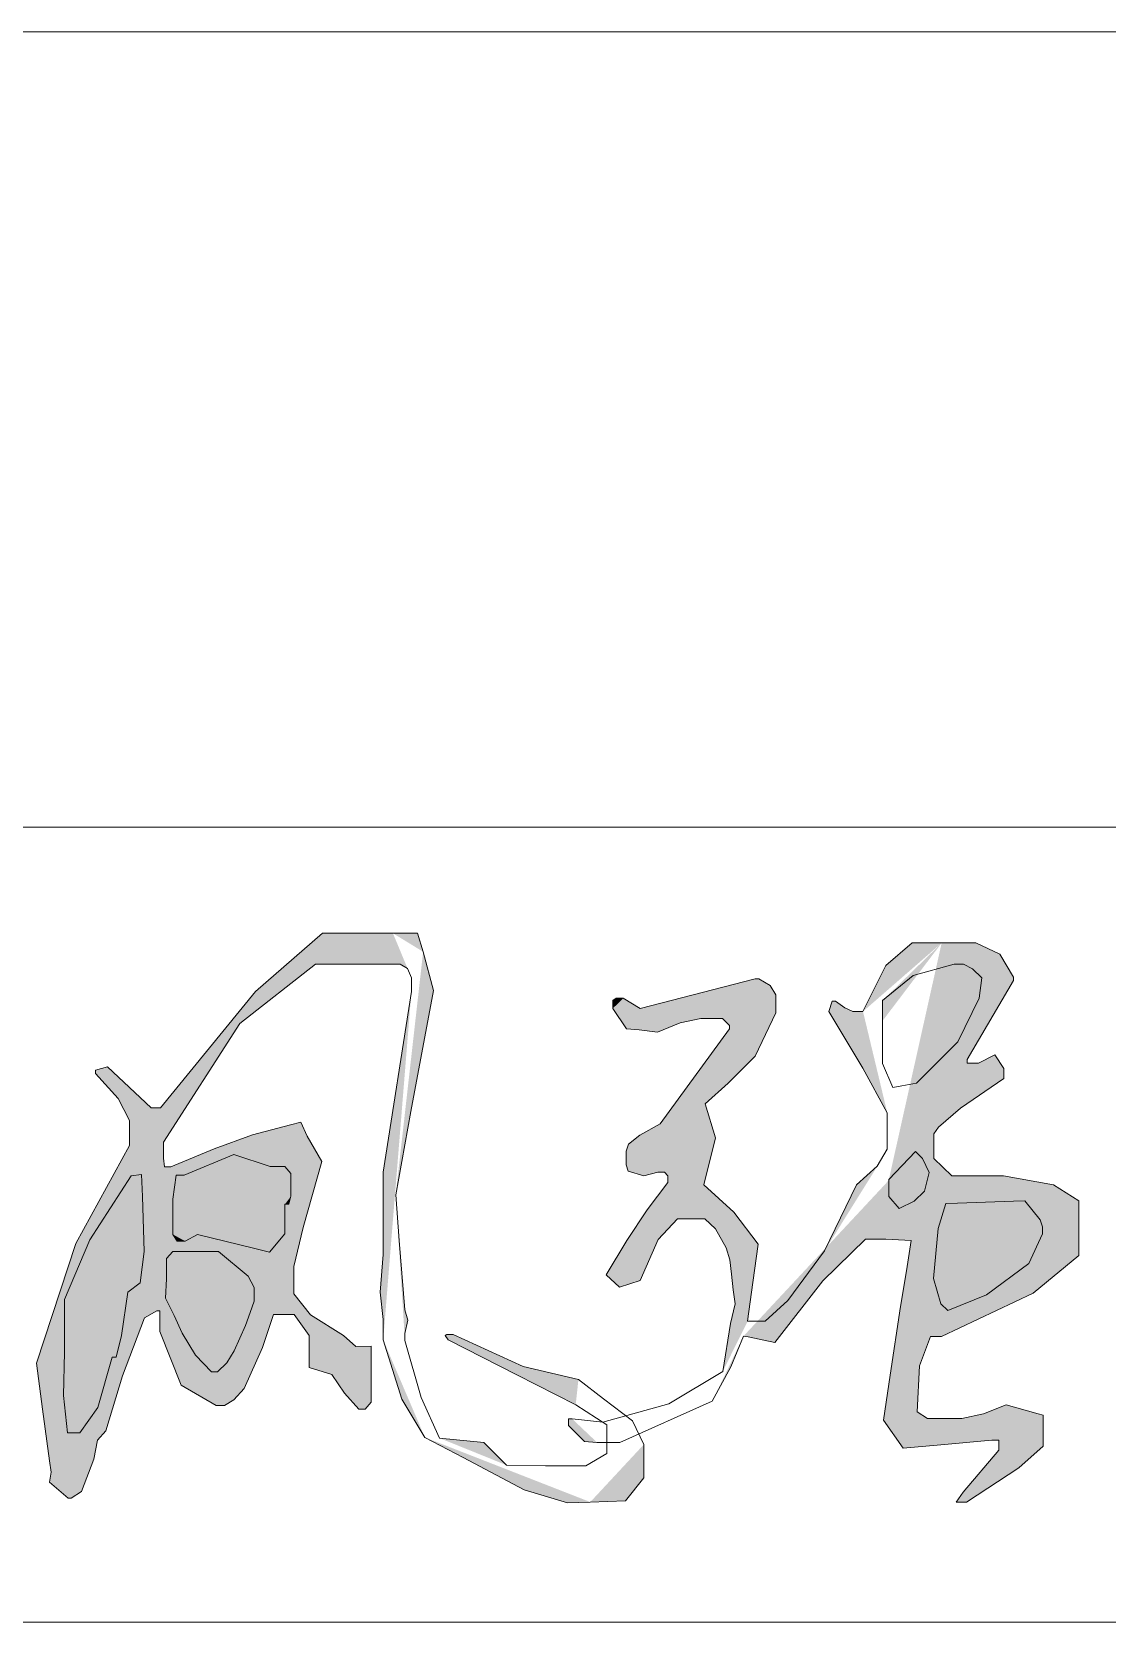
# Model space of a CAD drawing. Header units: millimetres. Extents: x 0 to 594, y 0 to 420.
# Drawn here: x 460.7 to 468.13, y 21 to 32 of the extents above; entities that cross this region are included whole.
import ezdxf

# ---------------------------------------------------------------- set-up
doc = ezdxf.new("R2010")
doc.units = ezdxf.units.MM
doc.header["$MEASUREMENT"] = 0
doc.linetypes.add('XKITLINE00', pattern=[0])

# ---------------------------------------------------------------- blocks, each defined once
blk = doc.blocks.new('*D2')
at = {"color": 6}
for points in [[(258.708, 31.34), (258.245, 30.938), (257.587, 30.133)], [(258.708, 31.34), (257.587, 30.133), (258.137, 30.717)], [(258.708, 31.34), (258.137, 30.717), (258.659, 31.127)], [(259.195, 31.34), (258.708, 31.34), (258.659, 31.127)], [(259.195, 31.34), (258.659, 31.127), (259.244, 31.127)], [(259.195, 31.34), (259.244, 31.127), (259.295, 31.096)], [(259.195, 31.34), (259.295, 31.096), (259.323, 31.032)], [(259.404, 31.212), (259.366, 31.34), (259.195, 31.34)], [(262.446, 30.799), (262.604, 31.116), (262.785, 31.273)], [(262.446, 30.799), (262.785, 31.273), (262.99, 31.273)], [(262.581, 30.875), (262.581, 30.734), (262.99, 31.273)], [(262.793, 31.048), (262.581, 30.875), (262.99, 31.273)], [(262.625, 29.637), (262.99, 31.273), (263.487, 31.037)], [(262.99, 31.273), (263.227, 31.273), (263.392, 31.194)], [(262.99, 31.273), (263.392, 31.194), (263.487, 31.037)], [(259.214, 29.529), (259.318, 30.107), (259.404, 31.212)], [(259.318, 30.107), (259.475, 30.944), (259.404, 31.212)], [(261.474, 30.751), (260.905, 30.82), (261.701, 31.025)], [(261.522, 30.703), (261.474, 30.751), (261.701, 31.025)], [(261.522, 30.68), (261.522, 30.703), (261.701, 31.025)], [(261.522, 30.68), (261.701, 31.025), (261.725, 31.025)], [(261.522, 30.68), (261.725, 31.025), (261.804, 30.978)], [(262.625, 29.637), (263.487, 31.037), (263.487, 31.013)], [(262.817, 30.303), (263.203, 31.094), (263.14, 31.127)], [(262.817, 30.303), (263.14, 31.127), (263.077, 31.127)], [(262.817, 30.303), (263.267, 31.032), (263.203, 31.094)], [(262.817, 30.303), (263.25, 30.889), (263.267, 31.032)], [(259.323, 30.938), (259.128, 29.119), (259.107, 28.858)], [(259.323, 30.938), (259.107, 28.858), (259.128, 28.669)], [(259.323, 30.938), (259.128, 29.686), (259.128, 29.119)], [(259.323, 30.938), (259.128, 28.669), (259.128, 28.527)], [(261.044, 30.022), (261.522, 30.68), (261.804, 30.978)], [(261.044, 30.022), (261.804, 30.978), (261.844, 30.915)], [(261.044, 30.022), (261.844, 30.915), (261.844, 30.789)], [(262.625, 29.637), (263.487, 31.013), (263.166, 30.465)], [(260.716, 30.82), (260.716, 30.875), (260.74, 30.89)], [(260.716, 30.82), (260.74, 30.89), (260.787, 30.89)], [(260.716, 30.82), (260.787, 30.89), (260.905, 30.82)], [(261.325, 30.751), (260.81, 30.677), (260.716, 30.82)], [(261.474, 30.751), (261.325, 30.751), (260.716, 30.82)], [(261.474, 30.751), (260.716, 30.82), (260.905, 30.82)], [(262.446, 30.405), (262.21, 30.799), (262.233, 30.871)], [(262.614, 30.098), (262.446, 30.405), (262.233, 30.871)], [(262.614, 30.098), (262.233, 30.871), (262.256, 30.871)], [(262.614, 30.098), (262.256, 30.871), (262.32, 30.824)], [(262.614, 30.098), (262.32, 30.824), (262.375, 30.799)], [(262.817, 30.303), (263.101, 30.587), (263.25, 30.889)], [(257.587, 30.133), (257.608, 29.896), (258.137, 30.717)], [(261.325, 30.751), (260.898, 30.672), (260.81, 30.677)], [(261.325, 30.751), (261.182, 30.719), (260.898, 30.672)], [(261.182, 30.719), (261.025, 30.656), (260.898, 30.672)], [(261.044, 30.022), (261.844, 30.789), (261.701, 30.489)], [(262.614, 30.098), (262.375, 30.799), (262.446, 30.799)], [(261.044, 30.022), (261.701, 30.489), (261.513, 30.302)], [(262.81, 29.83), (263.245, 30.442), (263.358, 30.5)], [(262.81, 29.83), (263.358, 30.5), (262.968, 30)], [(263.358, 30.5), (263.12, 30.131), (262.968, 30)], [(263.358, 30.5), (263.42, 30.336), (263.12, 30.131)], [(263.358, 30.5), (263.421, 30.405), (263.42, 30.336)], [(257.523, 30.133), (257.222, 30.417), (257.137, 30.394)], [(257.523, 30.133), (257.137, 30.394), (257.137, 30.369)], [(257.523, 30.133), (257.137, 30.369), (257.295, 30.196)], [(262.81, 29.83), (262.625, 29.637), (263.166, 30.465)], [(262.81, 29.83), (263.166, 30.465), (263.166, 30.442)], [(262.81, 29.83), (263.166, 30.442), (263.245, 30.442)], [(261.044, 30.022), (261.513, 30.302), (261.355, 30.161)], [(257.523, 30.133), (257.295, 30.196), (257.373, 30.046)], [(261.044, 30.022), (261.355, 30.161), (261.426, 29.924)], [(257.587, 30.133), (257.001, 29.194), (256.729, 28.366)], [(257.587, 30.133), (256.729, 28.366), (256.772, 28.049)], [(257.587, 30.133), (256.772, 28.049), (256.832, 27.612)], [(257.587, 30.133), (256.832, 27.612), (256.82, 27.543)], [(257.587, 30.133), (256.82, 27.543), (256.948, 27.433)], [(257.587, 30.133), (256.948, 27.433), (256.97, 27.433)], [(257.587, 30.133), (256.97, 27.433), (257.041, 27.48)], [(257.587, 30.133), (257.373, 29.872), (257.001, 29.194)], [(257.587, 30.133), (257.041, 27.48), (257.127, 27.701)], [(257.587, 30.133), (257.127, 27.701), (257.153, 27.835)], [(257.587, 30.133), (257.153, 27.835), (257.209, 27.899)], [(257.587, 30.133), (257.209, 27.899), (257.324, 28.278)], [(257.587, 30.133), (257.324, 28.278), (257.477, 28.68)], [(257.587, 30.133), (257.523, 30.133), (257.373, 30.046)], [(257.587, 30.133), (257.373, 30.046), (257.373, 29.872)], [(257.587, 30.133), (257.477, 28.68), (257.562, 28.728)], [(257.587, 30.133), (257.562, 28.728), (257.583, 28.728)], [(257.587, 30.133), (257.583, 28.728), (257.583, 28.585)], [(257.587, 30.133), (257.583, 28.585), (257.608, 29.783)], [(257.583, 28.585), (258.602, 29.936), (258.557, 30.033)], [(257.583, 28.585), (258.557, 30.033), (258.224, 29.947)], [(257.587, 30.133), (257.608, 29.783), (257.608, 29.896)], [(257.583, 28.585), (258.224, 29.947), (257.959, 29.85)], [(257.583, 28.585), (258.703, 29.762), (258.602, 29.936)], [(261.073, 29.687), (260.824, 29.881), (260.903, 29.944)], [(261.425, 29.295), (260.903, 29.944), (261.044, 30.022)], [(261.096, 29.663), (261.073, 29.687), (260.903, 29.944)], [(261.425, 29.295), (261.096, 29.663), (260.903, 29.944)], [(261.499, 29.164), (261.425, 29.295), (261.044, 30.022)], [(261.044, 30.022), (261.426, 29.924), (261.346, 29.601)], [(261.499, 29.164), (261.044, 30.022), (261.346, 29.601)], [(262.81, 29.83), (262.968, 30), (262.937, 29.952)], [(262.81, 29.83), (262.937, 29.952), (262.937, 29.783)], [(257.583, 28.585), (257.959, 29.85), (257.659, 29.723)], [(261.073, 29.687), (260.808, 29.834), (260.824, 29.881)], [(261.073, 29.687), (260.808, 29.739), (260.808, 29.834)], [(262.81, 29.83), (261.837, 28.51), (261.62, 28.554)], [(262.81, 29.83), (262.169, 28.936), (261.837, 28.51)], [(262.625, 29.637), (262.81, 29.83), (261.837, 28.51)], [(262.81, 29.83), (262.463, 29.225), (262.169, 28.936)], [(262.81, 29.83), (263.061, 29.663), (262.463, 29.225)], [(262.625, 29.518), (262.81, 29.83), (262.463, 29.225)], [(262.696, 29.436), (262.81, 29.83), (263.061, 29.663)], [(262.801, 29.486), (262.81, 29.83), (263.061, 29.663)], [(262.81, 29.83), (262.937, 29.783), (263.061, 29.663)], [(262.858, 29.782), (262.81, 29.83), (262.81, 29.83)], [(262.858, 29.782), (262.81, 29.83), (263.061, 29.663)], [(262.904, 29.685), (262.81, 29.83), (263.061, 29.663)], [(262.871, 29.557), (262.81, 29.83), (263.061, 29.663)], [(257.583, 28.585), (257.616, 29.723), (257.608, 29.783)], [(257.583, 28.585), (258.574, 29.304), (258.703, 29.762)], [(257.583, 28.585), (257.659, 29.723), (257.616, 29.723)], [(261.073, 29.687), (260.821, 29.695), (260.808, 29.739)], [(262.18, 29.143), (262.401, 29.601), (262.544, 29.727)], [(261.026, 29.687), (260.931, 29.663), (260.821, 29.695)], [(261.073, 29.687), (261.026, 29.687), (260.821, 29.695)], [(261.353, 29.365), (260.954, 29.427), (261.096, 29.616)], [(261.353, 29.365), (261.096, 29.616), (261.096, 29.663)], [(261.425, 29.295), (261.353, 29.365), (261.096, 29.663)], [(261.499, 29.164), (261.346, 29.601), (261.552, 29.411)], [(263.061, 29.663), (262.605, 29.225), (262.463, 29.225)], [(263.061, 29.663), (262.723, 27.778), (262.588, 27.972)], [(263.061, 29.663), (262.588, 27.972), (262.635, 28.284)], [(263.061, 29.663), (262.78, 29.215), (262.605, 29.225)], [(263.061, 29.663), (262.635, 28.284), (262.705, 28.758)], [(263.061, 29.663), (262.705, 28.758), (262.78, 29.215)], [(263.061, 29.663), (262.837, 28.347), (262.723, 27.778)], [(263.061, 29.663), (262.912, 28.551), (262.837, 28.347)], [(263.061, 29.663), (262.99, 28.551), (262.912, 28.551)], [(263.061, 29.663), (263.622, 28.851), (262.99, 28.551)], [(263.061, 29.663), (263.417, 29.663), (263.764, 29.6)], [(263.061, 29.663), (263.764, 29.6), (263.938, 29.49)], [(263.061, 29.663), (263.938, 29.49), (263.938, 29.111)], [(263.061, 29.663), (263.938, 29.111), (263.622, 28.851)], [(259.278, 28.523), (259.239, 29.216), (259.214, 29.529)], [(261.164, 29.365), (260.813, 29.213), (260.954, 29.427)], [(261.353, 29.365), (261.164, 29.365), (260.954, 29.427)], [(261.525, 29.081), (261.499, 29.164), (261.552, 29.411)], [(261.561, 28.776), (261.525, 29.081), (261.552, 29.411)], [(261.561, 28.776), (261.552, 29.411), (261.721, 29.189)], [(257.583, 28.585), (258.51, 29.036), (258.574, 29.304)], [(261.164, 29.365), (261.03, 29.223), (260.67, 28.977)], [(261.164, 29.365), (260.67, 28.977), (260.813, 29.213)], [(259.277, 28.57), (259.278, 28.736), (259.239, 29.216)], [(259.278, 28.523), (259.277, 28.57), (259.239, 29.216)], [(261.03, 29.223), (260.761, 28.891), (260.67, 28.977)], [(261.03, 29.223), (260.904, 28.939), (260.761, 28.891)], [(261.476, 28.309), (261.561, 28.776), (261.721, 29.189)], [(261.476, 28.309), (261.721, 29.189), (261.648, 28.656)], [(261.561, 28.776), (261.548, 28.872), (261.525, 29.081)], [(257.583, 28.585), (258.51, 28.846), (258.51, 29.036)], [(257.583, 28.585), (258.37, 28.703), (258.51, 28.846)], [(258.37, 28.703), (258.512, 28.703), (258.51, 28.846)], [(258.512, 28.703), (258.624, 28.7), (258.51, 28.846)], [(259.277, 28.57), (259.299, 28.665), (259.278, 28.736)], [(261.476, 28.309), (261.53, 28.642), (261.561, 28.776)], [(257.583, 28.585), (258.294, 28.475), (258.37, 28.703)], [(258.512, 28.703), (258.615, 28.557), (259.002, 28.049)], [(258.512, 28.703), (259.002, 28.049), (259.045, 28.097)], [(258.512, 28.703), (259.045, 28.097), (258.938, 28.481)], [(258.512, 28.703), (258.938, 28.481), (258.853, 28.559)], [(258.512, 28.703), (258.853, 28.559), (258.624, 28.7)], [(257.583, 28.585), (257.73, 28.215), (257.973, 28.073)], [(257.583, 28.585), (257.973, 28.073), (258.03, 28.073)], [(257.583, 28.585), (258.03, 28.073), (258.095, 28.113)], [(257.583, 28.585), (258.095, 28.113), (258.166, 28.191)], [(257.583, 28.585), (258.166, 28.191), (258.294, 28.475)], [(258.615, 28.557), (258.615, 28.337), (258.772, 28.289)], [(258.615, 28.557), (258.772, 28.289), (258.859, 28.16)], [(258.615, 28.557), (258.859, 28.16), (258.959, 28.049)], [(258.615, 28.557), (258.959, 28.049), (259.002, 28.049)], [(259.128, 28.527), (259.257, 28.117), (259.416, 27.853)], [(260.096, 28.344), (259.568, 28.565), (259.557, 28.559)], [(260.096, 28.344), (259.557, 28.559), (259.577, 28.528)], [(260.096, 28.344), (259.611, 28.565), (259.568, 28.565)], [(260.096, 28.344), (259.577, 28.528), (260.052, 28.286)], [(261.62, 28.554), (261.531, 28.34), (261.404, 28.103)], [(259.045, 28.097), (259.045, 28.484), (258.938, 28.481)], [(260.478, 28.253), (260.096, 28.344), (260.052, 28.286)], [(260.478, 28.253), (260.052, 28.286), (260.459, 28.079)], [(262.837, 28.347), (262.821, 28.031), (262.723, 27.778)], [(263.28, 28.014), (263.437, 28.078), (263.658, 28.014)], [(260.606, 27.819), (260.409, 27.935), (260.409, 27.982)], [(260.606, 27.819), (260.409, 27.982), (260.434, 27.982)], [(262.821, 28.031), (262.893, 27.983), (262.723, 27.778)], [(262.893, 27.983), (263.337, 27.835), (262.723, 27.778)], [(262.893, 27.983), (263.129, 27.983), (263.691, 27.793)], [(262.893, 27.983), (263.691, 27.793), (263.385, 27.835)], [(262.893, 27.983), (263.385, 27.835), (263.337, 27.835)], [(263.129, 27.983), (263.28, 28.014), (263.658, 28.014)], [(263.129, 27.983), (263.658, 28.014), (263.691, 28.006)], [(263.129, 27.983), (263.691, 28.006), (263.691, 27.793)], [(259.416, 27.853), (260.102, 27.49), (260.403, 27.4)], [(259.416, 27.853), (260.403, 27.4), (260.56, 27.406)], [(259.981, 27.661), (259.824, 27.819), (259.518, 27.848)], [(260.606, 27.819), (260.521, 27.824), (260.409, 27.935)], [(263.691, 27.793), (263.385, 27.764), (263.385, 27.835)], [(260.56, 27.406), (260.931, 27.573), (260.931, 27.805)], [(263.691, 27.793), (263.161, 27.405), (263.09, 27.405)], [(263.691, 27.793), (263.09, 27.405), (263.138, 27.473)], [(263.691, 27.793), (263.138, 27.473), (263.385, 27.764)], [(263.691, 27.793), (263.524, 27.642), (263.161, 27.405)], [(260.56, 27.406), (260.803, 27.414), (260.931, 27.573)]]:
    blk.add_solid(points, dxfattribs=at)
blk = doc.blocks.new('*D3')
at = {"color": 6}
for points in [[(257.63, 28.949), (258.193, 28.969), (257.989, 29.138)], [(257.63, 28.949), (257.989, 29.138), (257.673, 29.138)], [(257.63, 28.949), (257.673, 29.138), (257.63, 29.091)], [(257.63, 28.949), (257.63, 29.091), (257.63, 28.949)], [(257.63, 28.949), (257.623, 28.817), (257.738, 28.575)], [(257.63, 28.949), (258.236, 28.89), (258.193, 28.969)], [(257.63, 28.949), (257.738, 28.575), (257.83, 28.423)], [(257.63, 28.949), (257.83, 28.423), (257.94, 28.307)], [(257.63, 28.949), (257.94, 28.307), (257.982, 28.307)], [(257.63, 28.949), (257.982, 28.307), (258.046, 28.37)], [(257.63, 28.949), (258.046, 28.37), (258.096, 28.453)], [(257.63, 28.949), (258.096, 28.453), (258.176, 28.626)], [(257.63, 28.949), (258.176, 28.626), (258.208, 28.716)], [(257.63, 28.949), (258.208, 28.716), (258.236, 28.795)], [(257.63, 28.949), (258.236, 28.795), (258.236, 28.89)]]:
    blk.add_solid(points, dxfattribs=at)
blk = doc.blocks.new('*D4')
at = {"color": 6}
for points in [[(256.944, 27.883), (257.475, 29.14), (257.457, 29.672)], [(256.944, 27.883), (257.457, 29.672), (257.384, 29.662)], [(256.944, 27.883), (257.384, 29.662), (257.098, 29.22)], [(256.944, 27.883), (257.098, 29.22), (256.923, 28.806)], [(256.944, 27.883), (257.361, 28.858), (257.475, 29.14)], [(257.361, 28.858), (257.447, 28.922), (257.475, 29.14)], [(256.944, 27.883), (257.318, 28.558), (257.361, 28.858)], [(256.944, 27.883), (256.923, 28.806), (256.923, 28.442)], [(256.944, 27.883), (257.254, 28.409), (257.318, 28.558)], [(257.254, 28.409), (257.282, 28.409), (257.318, 28.558)], [(256.944, 27.883), (256.923, 28.442), (256.916, 28.144)], [(256.944, 27.883), (257.154, 28.061), (257.254, 28.409)], [(256.944, 27.883), (257.03, 27.883), (257.154, 28.061)]]:
    blk.add_solid(points, dxfattribs=at)
blk = doc.blocks.new('*D5')
at = {"color": 6}
for points in [[(257.673, 29.257), (258.347, 29.726), (258.094, 29.81)], [(257.673, 29.257), (258.094, 29.81), (257.751, 29.668)], [(257.673, 29.257), (258.49, 29.679), (258.448, 29.726)], [(257.673, 29.257), (258.448, 29.726), (258.347, 29.726)], [(257.673, 29.257), (258.49, 29.521), (258.49, 29.679)], [(257.673, 29.257), (257.751, 29.668), (257.695, 29.668)], [(257.673, 29.257), (257.695, 29.668), (257.673, 29.502)], [(257.673, 29.257), (258.448, 29.465), (258.49, 29.521)], [(257.673, 29.257), (257.673, 29.502), (257.673, 29.257)], [(258.448, 29.465), (258.476, 29.465), (258.49, 29.521)], [(257.673, 29.257), (258.448, 29.26), (258.448, 29.465)], [(257.673, 29.257), (257.844, 29.257), (258.448, 29.26)], [(257.844, 29.257), (258.342, 29.135), (258.448, 29.26)], [(257.673, 29.257), (257.702, 29.21), (257.758, 29.21)], [(257.673, 29.257), (257.758, 29.21), (257.844, 29.257)]]:
    blk.add_solid(points, dxfattribs=at)
blk = doc.blocks.new('*D9')
at = {"color": 6}
for points in [[(263.032, 28.73), (263.566, 29.49), (263.02, 29.47)], [(263.032, 28.73), (263.672, 29.357), (263.566, 29.49)], [(263.032, 28.73), (263.02, 29.47), (262.965, 29.299)], [(263.032, 28.73), (262.965, 29.299), (262.933, 28.952)], [(263.032, 28.73), (263.687, 29.309), (263.672, 29.357)], [(263.032, 28.73), (263.687, 29.262), (263.687, 29.309)], [(263.032, 28.73), (263.593, 29.057), (263.687, 29.262)], [(263.032, 28.73), (263.301, 28.84), (263.593, 29.057)], [(262.933, 28.952), (262.984, 28.777), (263.032, 28.73)], [(263.032, 28.73), (262.933, 28.952), (263.032, 28.73)]]:
    blk.add_solid(points, dxfattribs=at)

msp = doc.modelspace()

# ---------------------------------------------------------------- linework, layer by layer
at = {"color": 1, "linetype": 'XKITLINE00', "lineweight": 0}
for p, q in [((474.5, 32), (404, 32)), ((474.5, 26.5), (404, 26.5)), ((474.5, 21), (404, 21))]:
    msp.add_line(p, q, dxfattribs=at)
at = {"color": 6, "linetype": 'XKITLINE00', "lineweight": 0}
for p, q in [((462.245, 25.363), (462.708, 25.765)), ((462.708, 25.765), (462.98, 25.765)), ((462.98, 25.765), (462.98, 25.765)), ((462.98, 25.765), (462.98, 25.765)), ((462.98, 25.765), (463.195, 25.765)), ((463.195, 25.765), (463.366, 25.765)), ((463.195, 25.765), (463.195, 25.765)), ((463.366, 25.765), (463.404, 25.637)), ((463.404, 25.637), (463.475, 25.369)), ((466.604, 25.541), (466.785, 25.698)), ((466.785, 25.698), (466.99, 25.698)), ((466.99, 25.698), (467.227, 25.698)), ((467.227, 25.698), (467.392, 25.62)), ((462.659, 25.552), (462.137, 25.142)), ((463.173, 25.552), (462.659, 25.552)), ((463.244, 25.552), (463.173, 25.552)), ((463.173, 25.552), (463.173, 25.552)), ((463.295, 25.521), (463.244, 25.552)), ((463.323, 25.457), (463.295, 25.521)), ((466.446, 25.225), (466.604, 25.541)), ((467.077, 25.552), (466.793, 25.473)), ((467.14, 25.552), (467.077, 25.552)), ((467.077, 25.552), (467.077, 25.552)), ((467.203, 25.52), (467.14, 25.552)), ((467.392, 25.62), (467.487, 25.462)), ((463.323, 25.363), (463.323, 25.457)), ((463.323, 25.457), (463.323, 25.457)), ((463.323, 25.457), (463.323, 25.457)), ((464.905, 25.245), (465.701, 25.45)), ((465.701, 25.45), (465.701, 25.45)), ((465.701, 25.45), (465.701, 25.45)), ((465.701, 25.45), (465.701, 25.45)), ((465.701, 25.45), (465.725, 25.45)), ((465.725, 25.45), (465.725, 25.45)), ((465.725, 25.45), (465.725, 25.45)), ((465.725, 25.45), (465.804, 25.403)), ((466.793, 25.473), (466.581, 25.3)), ((467.487, 25.438), (467.166, 24.891)), ((467.267, 25.457), (467.203, 25.52)), ((467.25, 25.315), (467.267, 25.457)), ((467.267, 25.457), (467.267, 25.457)), ((467.487, 25.462), (467.487, 25.462)), ((467.487, 25.462), (467.487, 25.462)), ((467.487, 25.462), (467.487, 25.438)), ((467.487, 25.438), (467.487, 25.438)), ((467.487, 25.438), (467.487, 25.438)), ((467.487, 25.438), (467.487, 25.438)), ((461.587, 24.558), (462.245, 25.363)), ((463.128, 24.112), (463.323, 25.363)), ((463.475, 25.369), (463.318, 24.532)), ((463.323, 25.363), (463.323, 25.363)), ((463.323, 25.363), (463.323, 25.363)), ((463.323, 25.363), (463.323, 25.363)), ((463.475, 25.369), (463.475, 25.369)), ((464.716, 25.301), (464.74, 25.316)), ((464.716, 25.268), (464.716, 25.301)), ((464.74, 25.316), (464.787, 25.316)), ((464.787, 25.316), (464.787, 25.316)), ((464.787, 25.316), (464.787, 25.316)), ((464.787, 25.316), (464.905, 25.245)), ((465.804, 25.403), (465.844, 25.34)), ((465.844, 25.34), (465.844, 25.262)), ((466.581, 25.3), (466.581, 25.159)), ((467.101, 25.013), (467.25, 25.315)), ((464.716, 25.245), (464.716, 25.268)), ((464.716, 25.268), (464.716, 25.268)), ((464.716, 25.268), (464.716, 25.268)), ((464.81, 25.103), (464.716, 25.245)), ((464.716, 25.245), (464.716, 25.245)), ((464.716, 25.245), (464.716, 25.245)), ((464.905, 25.245), (464.905, 25.245)), ((464.905, 25.245), (464.905, 25.245)), ((464.905, 25.245), (464.905, 25.245)), ((465.844, 25.214), (465.701, 24.914)), ((465.844, 25.262), (465.844, 25.262)), ((465.844, 25.262), (465.844, 25.262)), ((465.844, 25.262), (465.844, 25.214)), ((465.844, 25.214), (465.844, 25.214)), ((465.844, 25.214), (465.844, 25.214)), ((466.21, 25.225), (466.233, 25.296)), ((466.446, 24.831), (466.21, 25.225)), ((466.21, 25.225), (466.21, 25.225)), ((466.21, 25.225), (466.21, 25.225)), ((466.233, 25.296), (466.233, 25.296)), ((466.233, 25.296), (466.233, 25.296)), ((466.233, 25.296), (466.233, 25.296)), ((466.233, 25.296), (466.256, 25.296)), ((466.256, 25.296), (466.256, 25.296)), ((466.256, 25.296), (466.256, 25.296)), ((466.256, 25.296), (466.32, 25.249)), ((466.32, 25.249), (466.375, 25.225)), ((466.375, 25.225), (466.423, 25.225)), ((466.423, 25.225), (466.423, 25.225)), ((466.423, 25.225), (466.423, 25.225)), ((466.423, 25.225), (466.446, 25.225)), ((466.446, 25.225), (466.446, 25.225)), ((466.446, 25.225), (466.446, 25.225)), ((462.137, 25.142), (461.608, 24.321)), ((464.898, 25.097), (464.81, 25.103)), ((465.025, 25.081), (464.898, 25.097)), ((465.182, 25.145), (465.025, 25.081)), ((465.025, 25.081), (465.025, 25.081)), ((465.044, 24.448), (465.522, 25.105)), ((465.325, 25.176), (465.182, 25.145)), ((465.451, 25.176), (465.325, 25.176)), ((465.474, 25.176), (465.451, 25.176)), ((465.451, 25.176), (465.451, 25.176)), ((465.451, 25.176), (465.451, 25.176)), ((465.522, 25.128), (465.474, 25.176)), ((465.474, 25.176), (465.474, 25.176)), ((465.474, 25.176), (465.474, 25.176)), ((465.474, 25.176), (465.474, 25.176)), ((465.522, 25.105), (465.522, 25.128)), ((465.522, 25.128), (465.522, 25.128)), ((465.522, 25.128), (465.522, 25.128)), ((465.522, 25.128), (465.522, 25.128)), ((465.522, 25.105), (465.522, 25.105)), ((465.522, 25.105), (465.522, 25.105)), ((465.522, 25.105), (465.522, 25.105)), ((466.581, 25.159), (466.581, 25.159)), ((466.581, 25.159), (466.581, 25.087)), ((466.581, 25.087), (466.581, 25.087)), ((466.581, 25.087), (466.581, 25.087)), ((466.581, 25.087), (466.581, 24.865)), ((466.817, 24.729), (467.101, 25.013)), ((465.701, 24.914), (465.513, 24.728)), ((466.581, 24.865), (466.653, 24.698)), ((467.166, 24.891), (467.166, 24.891)), ((467.166, 24.891), (467.166, 24.891)), ((467.166, 24.891), (467.166, 24.891)), ((467.166, 24.891), (467.166, 24.867)), ((467.166, 24.867), (467.166, 24.867)), ((467.166, 24.867), (467.166, 24.867)), ((467.166, 24.867), (467.245, 24.867)), ((467.245, 24.867), (467.358, 24.925)), ((467.358, 24.925), (467.421, 24.83)), ((461.137, 24.819), (461.222, 24.842)), ((461.137, 24.795), (461.137, 24.819)), ((461.137, 24.819), (461.137, 24.819)), ((461.137, 24.819), (461.137, 24.819)), ((461.137, 24.819), (461.137, 24.819)), ((461.295, 24.621), (461.137, 24.795)), ((461.137, 24.795), (461.137, 24.795)), ((461.137, 24.795), (461.137, 24.795)), ((461.222, 24.842), (461.222, 24.842)), ((461.222, 24.842), (461.222, 24.842)), ((461.222, 24.842), (461.222, 24.842)), ((461.222, 24.842), (461.523, 24.558)), ((466.614, 24.523), (466.446, 24.831)), ((467.42, 24.761), (467.12, 24.556)), ((467.421, 24.83), (467.42, 24.761)), ((467.42, 24.761), (467.42, 24.761)), ((467.42, 24.761), (467.42, 24.761)), ((467.421, 24.83), (467.421, 24.83)), ((467.421, 24.83), (467.421, 24.83)), ((465.513, 24.728), (465.355, 24.586)), ((466.653, 24.698), (466.715, 24.709)), ((466.715, 24.709), (466.817, 24.729)), ((466.715, 24.709), (466.715, 24.709)), ((466.715, 24.709), (466.715, 24.709)), ((466.817, 24.729), (466.817, 24.729)), ((466.817, 24.729), (466.817, 24.729)), ((461.373, 24.471), (461.295, 24.621)), ((461.523, 24.558), (461.523, 24.558)), ((461.523, 24.558), (461.523, 24.558)), ((461.523, 24.558), (461.523, 24.558)), ((461.523, 24.558), (461.587, 24.558)), ((461.587, 24.558), (461.587, 24.558)), ((461.587, 24.558), (461.587, 24.558)), ((463.318, 24.532), (463.214, 23.955)), ((465.355, 24.586), (465.355, 24.586)), ((465.355, 24.586), (465.355, 24.586)), ((465.355, 24.586), (465.426, 24.349)), ((467.12, 24.556), (466.968, 24.425)), ((461.373, 24.345), (461.373, 24.471)), ((462.224, 24.372), (462.487, 24.44)), ((462.487, 24.44), (462.557, 24.458)), ((462.487, 24.44), (462.487, 24.44)), ((462.557, 24.458), (462.602, 24.361)), ((464.903, 24.369), (465.044, 24.448)), ((465.044, 24.448), (465.044, 24.448)), ((465.044, 24.448), (465.044, 24.448)), ((466.614, 24.382), (466.614, 24.523)), ((466.968, 24.425), (466.937, 24.378)), ((461.373, 24.298), (461.373, 24.345)), ((461.373, 24.345), (461.373, 24.345)), ((461.373, 24.345), (461.373, 24.345)), ((461.608, 24.321), (461.608, 24.321)), ((461.608, 24.321), (461.608, 24.321)), ((461.608, 24.321), (461.608, 24.273)), ((461.959, 24.275), (462.224, 24.372)), ((462.602, 24.361), (462.703, 24.187)), ((464.824, 24.306), (464.903, 24.369)), ((465.426, 24.349), (465.346, 24.026)), ((465.426, 24.349), (465.426, 24.349)), ((465.426, 24.349), (465.426, 24.349)), ((465.426, 24.349), (465.426, 24.349)), ((466.614, 24.271), (466.614, 24.382)), ((466.614, 24.382), (466.614, 24.382)), ((466.937, 24.378), (466.937, 24.378)), ((466.937, 24.378), (466.937, 24.378)), ((466.937, 24.378), (466.937, 24.353)), ((466.937, 24.353), (466.937, 24.353)), ((466.937, 24.353), (466.937, 24.353)), ((466.937, 24.353), (466.937, 24.208)), ((461.001, 23.619), (461.373, 24.298)), ((461.373, 24.298), (461.373, 24.298)), ((461.373, 24.298), (461.373, 24.298)), ((461.608, 24.273), (461.608, 24.273)), ((461.608, 24.273), (461.608, 24.273)), ((461.608, 24.273), (461.608, 24.209)), ((461.608, 24.209), (461.616, 24.149)), ((461.659, 24.149), (461.959, 24.275)), ((462.094, 24.235), (461.751, 24.093)), ((462.347, 24.151), (462.094, 24.235)), ((464.808, 24.259), (464.824, 24.306)), ((464.808, 24.164), (464.808, 24.259)), ((464.808, 24.259), (464.808, 24.259)), ((466.544, 24.153), (466.614, 24.271)), ((466.81, 24.255), (466.625, 24.062)), ((466.858, 24.208), (466.81, 24.255)), ((466.81, 24.255), (466.81, 24.255)), ((466.81, 24.255), (466.81, 24.255)), ((466.904, 24.11), (466.858, 24.208)), ((466.937, 24.208), (467.061, 24.088)), ((461.457, 24.097), (461.384, 24.088)), ((461.462, 23.944), (461.457, 24.097)), ((461.457, 24.097), (461.457, 24.097)), ((461.457, 24.097), (461.457, 24.097)), ((461.457, 24.097), (461.457, 24.097)), ((461.616, 24.149), (461.659, 24.149)), ((461.659, 24.149), (461.659, 24.149)), ((461.695, 24.093), (461.673, 23.927)), ((461.751, 24.093), (461.695, 24.093)), ((461.751, 24.093), (461.751, 24.093)), ((462.426, 24.151), (462.347, 24.151)), ((462.448, 24.151), (462.426, 24.151)), ((462.426, 24.151), (462.426, 24.151)), ((462.426, 24.151), (462.426, 24.151)), ((462.49, 24.104), (462.448, 24.151)), ((462.448, 24.151), (462.448, 24.151)), ((462.448, 24.151), (462.448, 24.151)), ((462.448, 24.151), (462.448, 24.151)), ((462.49, 24.057), (462.49, 24.104)), ((462.49, 24.104), (462.49, 24.104)), ((462.49, 24.104), (462.49, 24.104)), ((462.49, 24.104), (462.49, 24.104)), ((462.703, 24.187), (462.574, 23.73)), ((462.703, 24.187), (462.703, 24.187)), ((463.128, 23.544), (463.128, 24.112)), ((463.128, 24.112), (463.128, 24.112)), ((463.128, 24.112), (463.128, 24.112)), ((463.128, 24.112), (463.128, 24.112)), ((464.821, 24.12), (464.808, 24.164)), ((464.931, 24.088), (464.821, 24.12)), ((465.026, 24.112), (464.931, 24.088)), ((465.073, 24.112), (465.026, 24.112)), ((465.026, 24.112), (465.026, 24.112)), ((465.026, 24.112), (465.026, 24.112)), ((465.026, 24.112), (465.026, 24.112)), ((465.096, 24.088), (465.073, 24.112)), ((465.073, 24.112), (465.073, 24.112)), ((465.073, 24.112), (465.073, 24.112)), ((465.073, 24.112), (465.073, 24.112)), ((466.401, 24.026), (466.544, 24.153)), ((466.893, 24.065), (466.904, 24.11)), ((461.384, 24.088), (461.098, 23.645)), ((461.384, 24.088), (461.384, 24.088)), ((461.384, 24.088), (461.384, 24.088)), ((462.49, 23.946), (462.49, 24.057)), ((462.49, 24.057), (462.49, 24.057)), ((462.49, 24.057), (462.49, 24.057)), ((464.931, 24.088), (464.931, 24.088)), ((464.931, 24.088), (464.931, 24.088)), ((464.954, 23.852), (465.096, 24.042)), ((465.096, 24.042), (465.096, 24.088)), ((465.096, 24.088), (465.096, 24.088)), ((465.096, 24.088), (465.096, 24.088)), ((465.096, 24.088), (465.096, 24.088)), ((465.096, 24.042), (465.096, 24.042)), ((465.096, 24.042), (465.096, 24.042)), ((465.346, 24.026), (465.346, 24.026)), ((465.346, 24.026), (465.346, 24.026)), ((465.346, 24.026), (465.552, 23.836)), ((466.18, 23.569), (466.401, 24.026)), ((466.401, 24.026), (466.401, 24.026)), ((466.625, 24.062), (466.625, 24.062)), ((466.625, 24.062), (466.625, 23.944)), ((466.625, 24.062), (466.625, 24.062)), ((466.801, 23.912), (466.871, 23.982)), ((466.871, 23.982), (466.893, 24.065)), ((466.871, 23.982), (466.871, 23.982)), ((466.871, 23.982), (466.871, 23.982)), ((466.871, 23.982), (466.871, 23.982)), ((466.893, 24.065), (466.893, 24.065)), ((466.893, 24.065), (466.893, 24.065)), ((467.061, 24.088), (467.109, 24.088)), ((467.109, 24.088), (467.109, 24.088)), ((467.109, 24.088), (467.109, 24.088)), ((467.109, 24.088), (467.417, 24.088)), ((467.417, 24.088), (467.417, 24.088)), ((467.417, 24.088), (467.417, 24.088)), ((467.417, 24.088), (467.764, 24.026)), ((467.764, 24.026), (467.938, 23.915)), ((461.475, 23.565), (461.462, 23.944)), ((461.462, 23.944), (461.462, 23.944)), ((461.462, 23.944), (461.462, 23.944)), ((461.673, 23.927), (461.673, 23.895)), ((461.673, 23.895), (461.673, 23.895)), ((461.673, 23.895), (461.673, 23.776)), ((462.448, 23.686), (462.448, 23.891)), ((462.448, 23.891), (462.448, 23.891)), ((462.448, 23.891), (462.476, 23.891)), ((462.476, 23.891), (462.49, 23.946)), ((463.214, 23.955), (463.239, 23.641)), ((466.625, 23.944), (466.625, 23.944)), ((466.625, 23.944), (466.625, 23.944)), ((466.625, 23.944), (466.625, 23.944)), ((466.625, 23.944), (466.696, 23.861)), ((466.696, 23.861), (466.801, 23.912)), ((466.801, 23.912), (466.801, 23.912)), ((466.801, 23.912), (466.801, 23.912)), ((466.801, 23.912), (466.801, 23.912)), ((467.02, 23.895), (466.965, 23.724)), ((467.099, 23.898), (467.02, 23.895)), ((467.487, 23.913), (467.099, 23.898)), ((467.099, 23.898), (467.099, 23.898)), ((467.099, 23.898), (467.099, 23.898)), ((467.566, 23.915), (467.487, 23.913)), ((467.487, 23.913), (467.487, 23.913)), ((467.487, 23.913), (467.487, 23.913)), ((467.672, 23.782), (467.566, 23.915)), ((467.938, 23.915), (467.938, 23.757)), ((461.673, 23.776), (461.673, 23.776)), ((461.673, 23.776), (461.673, 23.776)), ((461.673, 23.776), (461.673, 23.682)), ((464.813, 23.639), (464.954, 23.852)), ((465.164, 23.79), (465.03, 23.648)), ((465.306, 23.79), (465.164, 23.79)), ((465.353, 23.79), (465.306, 23.79)), ((465.306, 23.79), (465.306, 23.79)), ((465.306, 23.79), (465.306, 23.79)), ((465.425, 23.72), (465.353, 23.79)), ((465.353, 23.79), (465.353, 23.79)), ((465.353, 23.79), (465.353, 23.79)), ((465.353, 23.79), (465.353, 23.79)), ((465.552, 23.836), (465.721, 23.614)), ((466.696, 23.861), (466.696, 23.861)), ((466.696, 23.861), (466.696, 23.861)), ((466.696, 23.861), (466.696, 23.861)), ((467.687, 23.735), (467.672, 23.782)), ((461.673, 23.682), (461.702, 23.635)), ((461.758, 23.635), (461.844, 23.682)), ((461.844, 23.682), (461.844, 23.682)), ((461.844, 23.682), (461.844, 23.682)), ((461.844, 23.682), (461.844, 23.682)), ((461.844, 23.682), (462.23, 23.587)), ((462.342, 23.56), (462.448, 23.686)), ((462.574, 23.73), (462.51, 23.461)), ((465.499, 23.589), (465.425, 23.72)), ((465.425, 23.72), (465.425, 23.72)), ((465.425, 23.72), (465.425, 23.72)), ((466.463, 23.65), (466.169, 23.361)), ((466.557, 23.65), (466.463, 23.65)), ((466.605, 23.65), (466.557, 23.65)), ((466.557, 23.65), (466.557, 23.65)), ((466.78, 23.64), (466.605, 23.65)), ((466.965, 23.724), (466.933, 23.377)), ((467.593, 23.482), (467.687, 23.687)), ((467.687, 23.687), (467.687, 23.735)), ((467.687, 23.735), (467.687, 23.735)), ((467.687, 23.735), (467.687, 23.735)), ((467.687, 23.687), (467.687, 23.687)), ((467.687, 23.687), (467.687, 23.687)), ((467.938, 23.757), (467.938, 23.757)), ((467.938, 23.757), (467.938, 23.537)), ((460.729, 22.792), (461.001, 23.619)), ((461.098, 23.645), (460.923, 23.231)), ((461.447, 23.347), (461.475, 23.565)), ((461.673, 23.563), (461.63, 23.516)), ((461.694, 23.563), (461.673, 23.563)), ((461.673, 23.563), (461.673, 23.563)), ((461.673, 23.563), (461.673, 23.563)), ((461.673, 23.563), (461.673, 23.563)), ((461.989, 23.563), (461.694, 23.563)), ((461.694, 23.563), (461.694, 23.563)), ((461.694, 23.563), (461.694, 23.563)), ((461.702, 23.635), (461.758, 23.635)), ((461.758, 23.635), (461.758, 23.635)), ((461.758, 23.635), (461.758, 23.635)), ((462.193, 23.394), (461.989, 23.563)), ((462.23, 23.587), (462.23, 23.587)), ((462.23, 23.587), (462.23, 23.587)), ((462.23, 23.587), (462.342, 23.56)), ((463.107, 23.283), (463.128, 23.544)), ((463.128, 23.544), (463.128, 23.544)), ((463.128, 23.544), (463.128, 23.544)), ((463.128, 23.544), (463.128, 23.544)), ((463.239, 23.641), (463.239, 23.641)), ((463.239, 23.641), (463.239, 23.641)), ((463.239, 23.641), (463.278, 23.161)), ((464.67, 23.402), (464.813, 23.639)), ((465.03, 23.648), (464.904, 23.364)), ((465.525, 23.506), (465.499, 23.589)), ((465.721, 23.614), (465.684, 23.349)), ((465.927, 23.226), (466.18, 23.569)), ((466.746, 23.431), (466.78, 23.64)), ((461.63, 23.516), (461.63, 23.516)), ((461.63, 23.516), (461.63, 23.422)), ((461.63, 23.516), (461.63, 23.516)), ((462.51, 23.461), (462.51, 23.382)), ((465.536, 23.408), (465.525, 23.506)), ((466.705, 23.183), (466.746, 23.431)), ((466.746, 23.431), (466.746, 23.431)), ((466.746, 23.431), (466.746, 23.431)), ((467.301, 23.265), (467.593, 23.482)), ((467.938, 23.537), (467.622, 23.276)), ((461.361, 23.283), (461.447, 23.347)), ((461.63, 23.374), (461.623, 23.242)), ((461.63, 23.422), (461.63, 23.422)), ((461.63, 23.422), (461.63, 23.422)), ((461.63, 23.422), (461.63, 23.374)), ((462.236, 23.315), (462.193, 23.394)), ((462.51, 23.382), (462.51, 23.382)), ((462.51, 23.382), (462.51, 23.271)), ((464.761, 23.317), (464.67, 23.402)), ((464.67, 23.402), (464.67, 23.402)), ((464.67, 23.402), (464.67, 23.402)), ((464.904, 23.364), (464.761, 23.317)), ((464.904, 23.364), (464.904, 23.364)), ((464.904, 23.364), (464.904, 23.364)), ((465.548, 23.298), (465.536, 23.408)), ((465.536, 23.408), (465.536, 23.408)), ((465.684, 23.349), (465.648, 23.081)), ((465.684, 23.349), (465.684, 23.349)), ((465.684, 23.349), (465.684, 23.349)), ((466.169, 23.361), (465.837, 22.935)), ((466.933, 23.377), (466.933, 23.377)), ((466.933, 23.377), (466.984, 23.203)), ((460.923, 23.231), (460.923, 22.867)), ((461.318, 22.983), (461.361, 23.283)), ((461.361, 23.283), (461.361, 23.283)), ((461.623, 23.242), (461.681, 23.121)), ((462.208, 23.142), (462.236, 23.22)), ((462.236, 23.268), (462.236, 23.315)), ((462.236, 23.315), (462.236, 23.315)), ((462.236, 23.315), (462.236, 23.315)), ((462.236, 23.22), (462.236, 23.268)), ((462.236, 23.268), (462.236, 23.268)), ((462.236, 23.268), (462.236, 23.268)), ((462.236, 23.268), (462.236, 23.268)), ((462.236, 23.22), (462.236, 23.22)), ((462.236, 23.22), (462.236, 23.22)), ((462.51, 23.271), (462.624, 23.125)), ((463.128, 23.094), (463.107, 23.283)), ((463.107, 23.283), (463.107, 23.283)), ((463.107, 23.283), (463.107, 23.283)), ((463.107, 23.283), (463.107, 23.283)), ((464.761, 23.317), (464.761, 23.317)), ((464.761, 23.317), (464.761, 23.317)), ((464.761, 23.317), (464.761, 23.317)), ((465.561, 23.201), (465.548, 23.298)), ((465.77, 23.083), (465.927, 23.226)), ((467.622, 23.276), (466.99, 22.976)), ((467.032, 23.155), (467.301, 23.265)), ((461.477, 23.105), (461.324, 22.703)), ((461.562, 23.153), (461.477, 23.105)), ((461.583, 23.153), (461.562, 23.153)), ((461.562, 23.153), (461.562, 23.153)), ((461.562, 23.153), (461.562, 23.153)), ((461.583, 23.01), (461.583, 23.153)), ((461.583, 23.153), (461.583, 23.153)), ((461.583, 23.153), (461.583, 23.153)), ((461.681, 23.121), (461.681, 23.121)), ((461.681, 23.121), (461.738, 23)), ((462.176, 23.051), (462.208, 23.142)), ((462.37, 23.128), (462.294, 22.901)), ((462.413, 23.128), (462.37, 23.128)), ((462.512, 23.128), (462.413, 23.128)), ((462.413, 23.128), (462.413, 23.128)), ((462.615, 22.982), (462.512, 23.128)), ((462.624, 23.125), (462.853, 22.984)), ((463.278, 23.161), (463.278, 23.161)), ((463.278, 23.161), (463.278, 23.161)), ((463.278, 23.161), (463.278, 23.161)), ((463.278, 23.161), (463.299, 23.09)), ((465.53, 23.067), (465.561, 23.201)), ((466.635, 22.709), (466.705, 23.183)), ((466.705, 23.183), (466.705, 23.183)), ((466.705, 23.183), (466.705, 23.183)), ((466.705, 23.183), (466.705, 23.183)), ((466.984, 23.203), (466.984, 23.203)), ((466.984, 23.203), (466.984, 23.203)), ((466.984, 23.203), (466.984, 23.203)), ((466.984, 23.203), (467.032, 23.155)), ((467.032, 23.155), (467.032, 23.155)), ((467.032, 23.155), (467.032, 23.155)), ((461.73, 22.64), (461.583, 23.01)), ((461.738, 23), (461.83, 22.848)), ((462.136, 22.965), (462.176, 23.051)), ((463.128, 22.952), (463.128, 23.094)), ((463.128, 23.094), (463.128, 23.094)), ((463.128, 23.094), (463.128, 23.094)), ((463.128, 23.094), (463.128, 23.094)), ((463.299, 23.09), (463.277, 22.996)), ((463.277, 22.996), (463.277, 22.996)), ((463.277, 22.996), (463.277, 22.996)), ((463.277, 22.996), (463.277, 22.996)), ((463.277, 22.996), (463.278, 22.948)), ((463.299, 23.09), (463.299, 23.09)), ((463.299, 23.09), (463.299, 23.09)), ((463.299, 23.09), (463.299, 23.09)), ((463.557, 22.984), (463.568, 22.99)), ((463.568, 22.99), (463.611, 22.99)), ((463.611, 22.99), (463.611, 22.99)), ((463.611, 22.99), (464.096, 22.769)), ((465.476, 22.735), (465.53, 23.067)), ((465.53, 23.067), (465.53, 23.067)), ((465.648, 23.081), (465.77, 23.083)), ((465.648, 23.081), (465.648, 23.081)), ((465.648, 23.081), (465.648, 23.081)), ((465.648, 23.081), (465.648, 23.081)), ((465.77, 23.083), (465.77, 23.083)), ((465.77, 23.083), (465.77, 23.083)), ((461.282, 22.834), (461.318, 22.983)), ((462.096, 22.878), (462.136, 22.965)), ((462.136, 22.965), (462.136, 22.965)), ((462.294, 22.901), (462.166, 22.617)), ((462.615, 22.762), (462.615, 22.982)), ((462.853, 22.984), (462.853, 22.984)), ((462.853, 22.984), (462.938, 22.907)), ((462.938, 22.907), (463.045, 22.909)), ((463.045, 22.909), (463.045, 22.763)), ((463.257, 22.542), (463.128, 22.952)), ((463.128, 22.952), (463.128, 22.952)), ((463.128, 22.952), (463.128, 22.952)), ((463.278, 22.948), (463.278, 22.948)), ((463.278, 22.948), (463.278, 22.948)), ((463.278, 22.948), (463.39, 22.554)), ((463.577, 22.953), (463.557, 22.984)), ((464.052, 22.712), (463.577, 22.953)), ((463.577, 22.953), (463.577, 22.953)), ((463.577, 22.953), (463.577, 22.953)), ((465.62, 22.979), (465.531, 22.766)), ((465.652, 22.973), (465.62, 22.979)), ((465.837, 22.935), (465.652, 22.973)), ((465.652, 22.973), (465.652, 22.973)), ((465.652, 22.973), (465.652, 22.973)), ((465.837, 22.935), (465.837, 22.935)), ((465.837, 22.935), (465.837, 22.935)), ((466.912, 22.976), (466.837, 22.772)), ((466.99, 22.976), (466.912, 22.976)), ((466.99, 22.976), (466.99, 22.976)), ((460.772, 22.474), (460.729, 22.792)), ((460.923, 22.867), (460.916, 22.569)), ((460.923, 22.867), (460.923, 22.867)), ((461.154, 22.486), (461.254, 22.834)), ((461.254, 22.834), (461.254, 22.834)), ((461.254, 22.834), (461.282, 22.834)), ((461.83, 22.848), (461.94, 22.732)), ((461.982, 22.732), (462.046, 22.795)), ((462.046, 22.795), (462.096, 22.878)), ((466.837, 22.772), (466.821, 22.456)), ((461.324, 22.703), (461.209, 22.324)), ((461.94, 22.732), (461.94, 22.732)), ((461.94, 22.732), (461.94, 22.732)), ((461.94, 22.732), (461.961, 22.732)), ((461.961, 22.732), (461.961, 22.732)), ((461.961, 22.732), (461.961, 22.732)), ((461.961, 22.732), (461.961, 22.732)), ((461.961, 22.732), (461.982, 22.732)), ((461.982, 22.732), (461.982, 22.732)), ((461.982, 22.732), (461.982, 22.732)), ((462.772, 22.714), (462.615, 22.762)), ((462.615, 22.762), (462.615, 22.762)), ((462.859, 22.585), (462.772, 22.714)), ((463.045, 22.763), (463.045, 22.763)), ((463.045, 22.763), (463.045, 22.763)), ((463.045, 22.763), (463.045, 22.522)), ((464.459, 22.504), (464.052, 22.712)), ((464.052, 22.712), (464.052, 22.712)), ((464.052, 22.712), (464.052, 22.712)), ((464.096, 22.769), (464.478, 22.678)), ((464.478, 22.678), (464.652, 22.546)), ((465.104, 22.51), (465.476, 22.735)), ((465.531, 22.766), (465.404, 22.528)), ((466.588, 22.398), (466.635, 22.709)), ((466.635, 22.709), (466.635, 22.709)), ((466.635, 22.709), (466.635, 22.709)), ((460.916, 22.569), (460.916, 22.569)), ((460.916, 22.569), (460.916, 22.569)), ((460.916, 22.569), (460.916, 22.569)), ((460.916, 22.569), (460.944, 22.309)), ((461.973, 22.499), (461.73, 22.64)), ((462.166, 22.617), (462.095, 22.538)), ((462.166, 22.617), (462.166, 22.617)), ((462.959, 22.474), (462.859, 22.585)), ((463.39, 22.554), (463.518, 22.273)), ((460.821, 22.115), (460.772, 22.474)), ((460.772, 22.474), (460.772, 22.474)), ((460.772, 22.474), (460.772, 22.474)), ((461.03, 22.309), (461.154, 22.486)), ((462.03, 22.499), (461.973, 22.499)), ((461.973, 22.499), (461.973, 22.499)), ((462.095, 22.538), (462.03, 22.499)), ((463.002, 22.474), (462.959, 22.474)), ((462.959, 22.474), (462.959, 22.474)), ((462.959, 22.474), (462.959, 22.474)), ((463.045, 22.522), (463.002, 22.474)), ((463.002, 22.474), (463.002, 22.474)), ((463.002, 22.474), (463.002, 22.474)), ((463.002, 22.474), (463.002, 22.474)), ((463.045, 22.522), (463.045, 22.522)), ((463.045, 22.522), (463.045, 22.522)), ((463.045, 22.522), (463.045, 22.522)), ((463.416, 22.278), (463.257, 22.542)), ((464.674, 22.364), (464.459, 22.504)), ((464.647, 22.384), (465.104, 22.51)), ((464.652, 22.546), (464.652, 22.546)), ((464.652, 22.546), (464.853, 22.393)), ((465.404, 22.528), (464.765, 22.244)), ((465.404, 22.528), (465.404, 22.528)), ((465.404, 22.528), (465.404, 22.528)), ((466.821, 22.456), (466.821, 22.456)), ((466.821, 22.456), (466.821, 22.456)), ((466.821, 22.456), (466.893, 22.408)), ((467.28, 22.44), (467.437, 22.503)), ((467.437, 22.503), (467.437, 22.503)), ((467.437, 22.503), (467.658, 22.44)), ((464.409, 22.36), (464.409, 22.407)), ((464.409, 22.407), (464.409, 22.407)), ((464.409, 22.407), (464.409, 22.407)), ((464.409, 22.407), (464.409, 22.407)), ((464.409, 22.407), (464.434, 22.407)), ((464.521, 22.25), (464.409, 22.36)), ((464.409, 22.36), (464.409, 22.36)), ((464.409, 22.36), (464.409, 22.36)), ((464.434, 22.407), (464.434, 22.407)), ((464.434, 22.407), (464.434, 22.407)), ((464.434, 22.407), (464.434, 22.407)), ((464.434, 22.407), (464.647, 22.384)), ((464.647, 22.384), (464.647, 22.384)), ((464.647, 22.384), (464.647, 22.384)), ((464.674, 22.238), (464.674, 22.364)), ((464.853, 22.393), (464.931, 22.23)), ((466.723, 22.203), (466.588, 22.398)), ((466.893, 22.408), (466.893, 22.408)), ((466.893, 22.408), (466.893, 22.408)), ((466.893, 22.408), (466.893, 22.408)), ((466.893, 22.408), (466.987, 22.408)), ((466.987, 22.408), (466.987, 22.408)), ((466.987, 22.408), (466.987, 22.408)), ((466.987, 22.408), (467.129, 22.408)), ((467.129, 22.408), (467.28, 22.44)), ((467.658, 22.44), (467.691, 22.431)), ((467.691, 22.431), (467.691, 22.368)), ((467.691, 22.368), (467.691, 22.368)), ((467.691, 22.368), (467.691, 22.368)), ((467.691, 22.368), (467.691, 22.344)), ((467.691, 22.344), (467.691, 22.344)), ((467.691, 22.344), (467.691, 22.344)), ((467.691, 22.344), (467.691, 22.218)), ((460.944, 22.309), (460.944, 22.309)), ((460.944, 22.309), (460.944, 22.309)), ((460.944, 22.309), (460.944, 22.309)), ((460.944, 22.309), (460.987, 22.309)), ((460.987, 22.309), (460.987, 22.309)), ((460.987, 22.309), (460.987, 22.309)), ((460.987, 22.309), (461.03, 22.309)), ((461.153, 22.26), (461.127, 22.127)), ((461.209, 22.324), (461.153, 22.26)), ((461.209, 22.324), (461.209, 22.324)), ((463.681, 22.138), (463.416, 22.278)), ((463.518, 22.273), (463.824, 22.244)), ((463.824, 22.244), (463.824, 22.244)), ((463.824, 22.244), (463.981, 22.086)), ((464.606, 22.244), (464.521, 22.25)), ((464.718, 22.244), (464.606, 22.244)), ((464.674, 22.167), (464.674, 22.238)), ((464.674, 22.238), (464.674, 22.238)), ((464.674, 22.238), (464.674, 22.238)), ((464.765, 22.244), (464.718, 22.244)), ((464.718, 22.244), (464.718, 22.244)), ((464.718, 22.244), (464.718, 22.244)), ((464.765, 22.244), (464.765, 22.244)), ((464.765, 22.244), (464.765, 22.244)), ((464.765, 22.244), (464.765, 22.244)), ((464.931, 22.23), (464.931, 22.12)), ((466.958, 22.225), (466.723, 22.203)), ((467.337, 22.26), (466.958, 22.225)), ((466.958, 22.225), (466.958, 22.225)), ((466.958, 22.225), (466.958, 22.225)), ((467.385, 22.26), (467.337, 22.26)), ((467.337, 22.26), (467.337, 22.26)), ((467.337, 22.26), (467.337, 22.26)), ((467.337, 22.26), (467.337, 22.26)), ((467.385, 22.189), (467.385, 22.26)), ((467.385, 22.26), (467.385, 22.26)), ((467.385, 22.26), (467.385, 22.26)), ((467.385, 22.26), (467.385, 22.26)), ((460.832, 22.037), (460.821, 22.115)), ((460.821, 22.115), (460.821, 22.115)), ((460.821, 22.115), (460.821, 22.115)), ((461.127, 22.127), (461.041, 21.905)), ((464.102, 21.915), (463.681, 22.138)), ((463.681, 22.138), (463.681, 22.138)), ((464.53, 22.081), (464.674, 22.167)), ((464.674, 22.167), (464.674, 22.167)), ((464.674, 22.167), (464.674, 22.167)), ((464.674, 22.167), (464.674, 22.167)), ((464.931, 22.12), (464.931, 22.12)), ((464.931, 22.12), (464.931, 22.12)), ((464.931, 22.12), (464.931, 22.072)), ((467.138, 21.899), (467.385, 22.189)), ((467.385, 22.189), (467.385, 22.189)), ((467.385, 22.189), (467.385, 22.189)), ((467.385, 22.189), (467.385, 22.189)), ((467.691, 22.218), (467.524, 22.067)), ((460.82, 21.968), (460.832, 22.037)), ((463.981, 22.086), (464.251, 22.081)), ((464.251, 22.081), (464.509, 22.081)), ((464.509, 22.081), (464.509, 22.081)), ((464.509, 22.081), (464.509, 22.081)), ((464.509, 22.081), (464.53, 22.081)), ((464.53, 22.081), (464.53, 22.081)), ((464.53, 22.081), (464.53, 22.081)), ((464.53, 22.081), (464.53, 22.081)), ((464.931, 22.072), (464.931, 22.072)), ((464.931, 22.072), (464.931, 22.072)), ((464.931, 22.072), (464.931, 21.998)), ((467.524, 22.067), (467.161, 21.831)), ((460.948, 21.858), (460.82, 21.968)), ((461.041, 21.905), (460.97, 21.858)), ((461.041, 21.905), (461.041, 21.905)), ((461.041, 21.905), (461.041, 21.905)), ((464.403, 21.826), (464.102, 21.915)), ((464.931, 21.998), (464.803, 21.839)), ((467.09, 21.831), (467.138, 21.899)), ((467.138, 21.899), (467.138, 21.899)), ((467.138, 21.899), (467.138, 21.899)), ((467.138, 21.899), (467.138, 21.899)), ((460.97, 21.858), (460.948, 21.858)), ((460.948, 21.858), (460.948, 21.858)), ((460.948, 21.858), (460.948, 21.858)), ((460.97, 21.858), (460.97, 21.858)), ((460.97, 21.858), (460.97, 21.858)), ((460.97, 21.858), (460.97, 21.858)), ((464.56, 21.831), (464.403, 21.826)), ((464.803, 21.839), (464.56, 21.831)), ((464.56, 21.831), (464.56, 21.831)), ((467.161, 21.831), (467.09, 21.831)), ((467.09, 21.831), (467.09, 21.831)), ((467.09, 21.831), (467.09, 21.831)), ((467.09, 21.831), (467.09, 21.831)), ((467.161, 21.831), (467.161, 21.831)), ((467.161, 21.831), (467.161, 21.831))]:
    msp.add_line(p, q, dxfattribs=at)

# ---------------------------------------------------------------- block references
at = {"lineweight": 0}
for name in ['*D2', '*D5', '*D4', '*D9', '*D3']:
    msp.add_blockref(name, (204, -5.575), dxfattribs=at)

doc.saveas('drawing.dxf')
